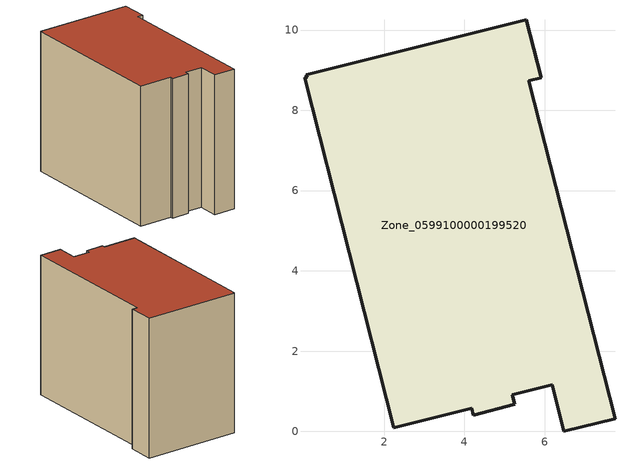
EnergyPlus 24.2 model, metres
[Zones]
Zone_0599100000199520
 floor ground (C_G): 0.06,8.89 5.54,10.26 5.91,8.81 5.6,8.73 7.75,0.32 6.48,0 6.19,1.16 5.19,0.91 5.25,0.68 4.22,0.4 4.18,0.58 2.24,0.09 0.02,8.8 0.09,8.82 z0
 wall outside (C_F): 5.19,0.91 6.19,1.16 6.48,0 7.75,0.32 5.6,8.73 5.91,8.81 5.54,10.26 0.06,8.89 0.09,8.82 0.02,8.8 2.24,0.09 4.18,0.58 4.22,0.4 5.25,0.68 5.19,0.91 z0:8.17
 roof outside (C_R): 7.75,0.32 5.6,8.73 5.91,8.81 5.54,10.26 0.06,8.89 0.09,8.82 0.02,8.8 2.24,0.09 4.18,0.58 4.22,0.4 5.25,0.68 5.19,0.91 6.19,1.16 6.48,0 z8.17
[BUILDING]
Pand.0599100000199520: North Axis=0; Terrain=City; Loads Convergence Tolerance Value=0.04; Temperature Convergence Tolerance Value=0.4; Solar Distribution=FullExterior; Maximum Number of Warmup Days=25; Minimum Number of Warmup Days=1
[Site:Location]
Rotterdam.The.Hague.AP_ZH_NLD Design_Conditions: Latitude=51.96; Longitude=4.45; Time Zone=1; Elevation=-4.5
[SITE:GROUNDTEMPERATURE:BUILDINGSURFACE]
18, 18, 18, 18, 18, 18, 18, 18, 18, 18, 18, 18
[MATERIAL] Thermal Absorptance=0.9; Solar Absorptance=0.7; Visible Absorptance=0.7
Name | Roughness | Thickness | Conductivity | Density | Specific Heat
G.TI.1975-1991 | MediumSmooth | 0.15 | 0.288461 | 540 | 1210
F.TI.1975-1991 | Rough | 0.3 | 0.230769 | 1920 | 840
R.TI.1975-1991 | MediumRough | 0.2 | 0.153846 | 1500 | 1000
[CONSTRUCTION]
C_G: G.TI.1975-1991
C_F: F.TI.1975-1991
C_R: R.TI.1975-1991
[ZONE]
Zone_0599100000199520: Type=1; Multiplier=1; Ceiling Height=Autocalculate; Volume=Autocalculate; Floor Area=autocalculate; Part of Total Floor Area=Yes
[ZONEINFILTRATION:DESIGNFLOWRATE]
Infil_Zone_0599100000199520: Zone or ZoneList or Space or SpaceList=Zone_0599100000199520; Schedule=AlwaysOn; Design Flow Rate Calculation Method=Flow/Area; Flow Rate per Floor Area=0.003; Constant Term Coefficient=1; Temperature Term Coefficient=0; Velocity Term Coefficient=0; Velocity Squared Term Coefficient=0
[HVACTEMPLATE:ZONE:IDEALLOADSAIRSYSTEM]
Zone_0599100000199520: Maximum Heating Supply Air Temperature=50; Minimum Cooling Supply Air Temperature=13; Maximum Heating Supply Air Humidity Ratio=0.0156; Minimum Cooling Supply Air Humidity Ratio=0.0077; Heating Limit=NoLimit; Cooling Limit=NoLimit; Dehumidification Control Type=ConstantSensibleHeatRatio; Cooling Sensible Heat Ratio=0.7; Dehumidification Setpoint=60; Humidification Control Type=None; Humidification Setpoint=30; Outdoor Air Method=None; Outdoor Air Flow Rate per Person=0.00944; Outdoor Air Flow Rate per Zone Floor Area=0; Outdoor Air Flow Rate per Zone=0; Demand Controlled Ventilation Type=None; Outdoor Air Economizer Type=NoEconomizer; Heat Recovery Type=None; Sensible Heat Recovery Effectiveness=0.7; Latent Heat Recovery Effectiveness=0.65
[ZONECONTROL:THERMOSTAT]
ThermostatControl_Zone_0599100000199520: Zone or ZoneList=Zone_0599100000199520; Control Type Schedule=DualSetpointControlType; Control 1=Thermostat_Zone_0599100000199520; Temperature Difference Between Cutout And Setpoint=0
[THERMOSTATSETPOINT:DUALSETPOINT]
Thermostat_Zone_0599100000199520: Heating Setpoint Temperature Schedule=HeatingSetpoint_Zone_0599100000199520; Cooling Setpoint Temperature Schedule=CoolingSetpoint_Zone_0599100000199520
[SCHEDULE:COMPACT]
HeatingSetpoint_Zone_0599100000199520: Through: 12/31, For: AllDays, Until: 24:00, 21
CoolingSetpoint_Zone_0599100000199520: Through: 12/31, For: AllDays, Until: 24:00, 24
DualSetpointControlType: Through: 12/31, For: AllDays, Until: 24:00, 4
AlwaysOn: Through: 12/31, For: AllDays, Until: 24:00, 1
